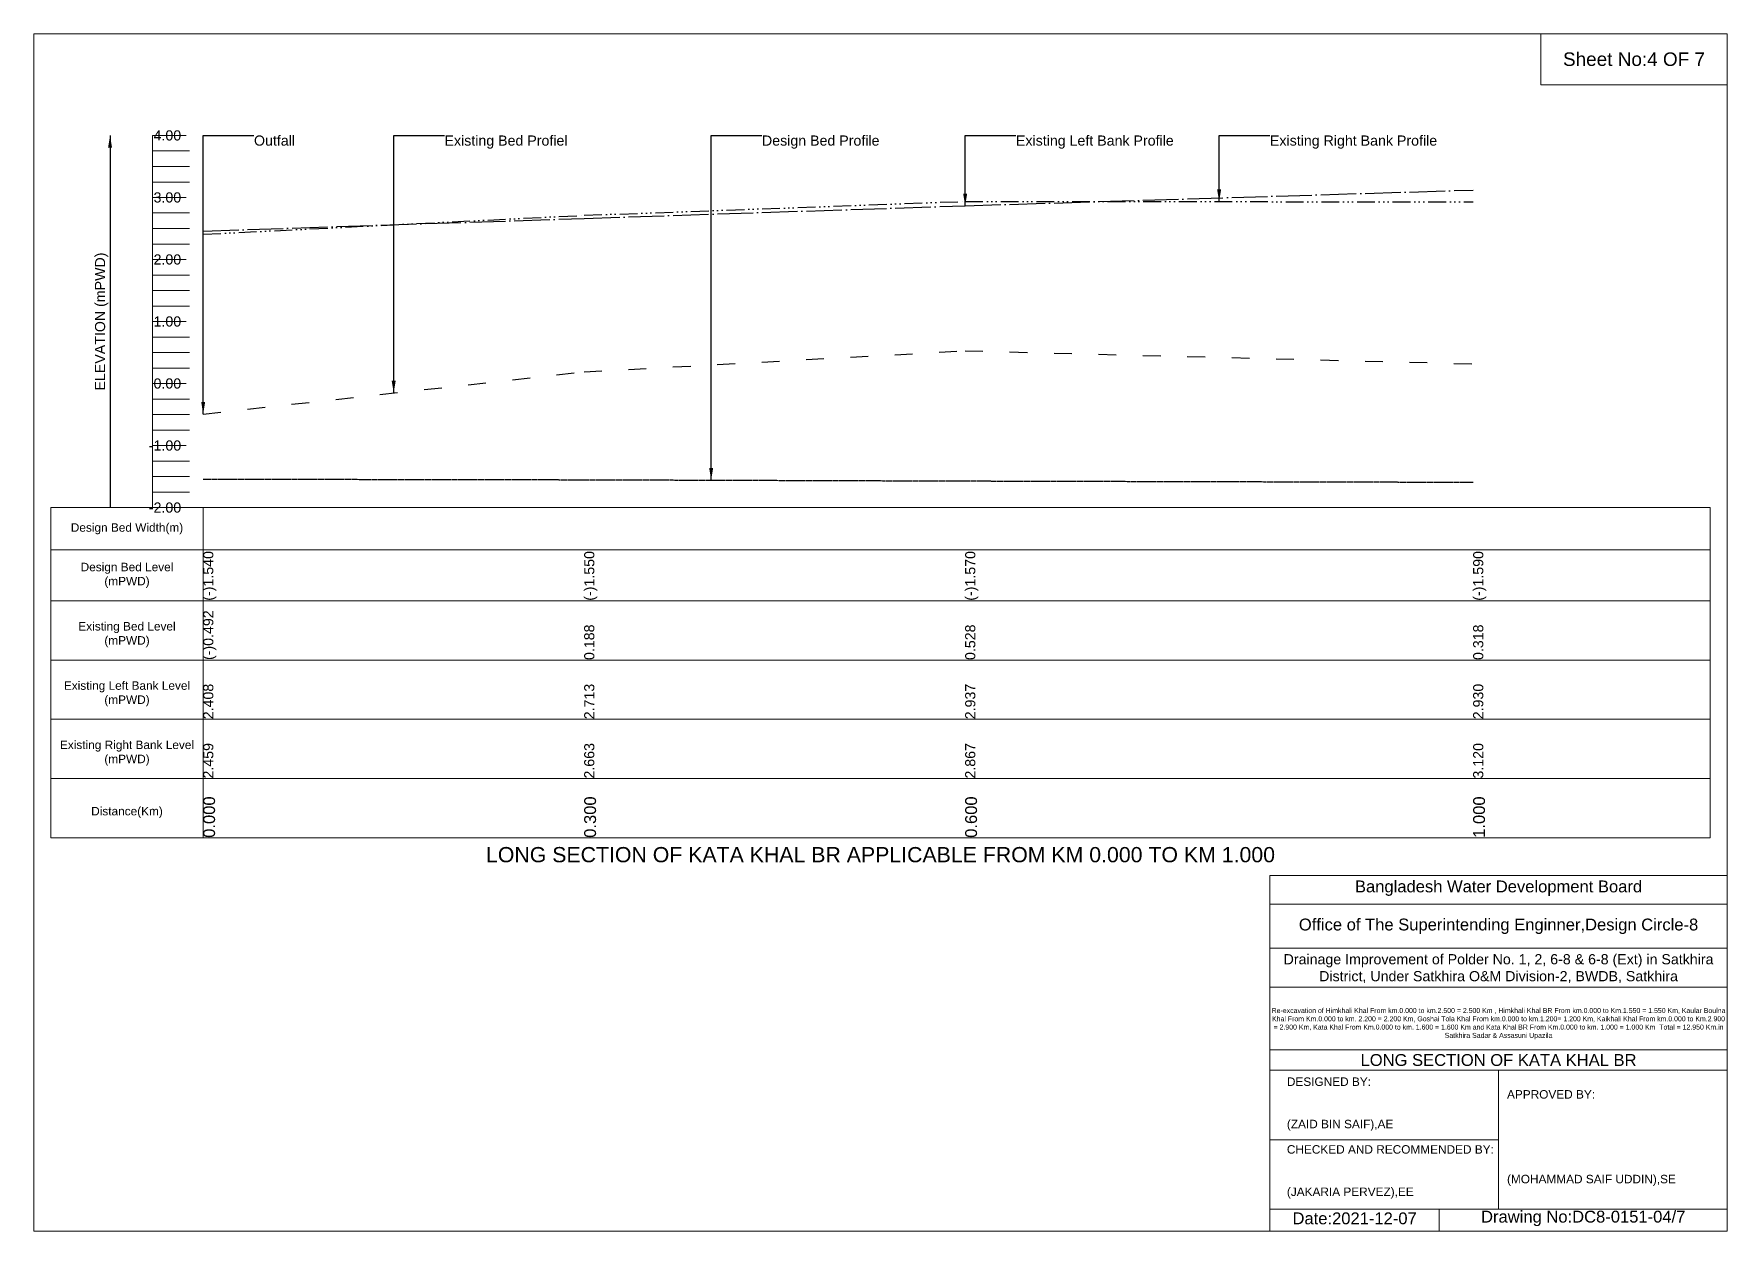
# Model space of a CAD drawing. Header units: inches. Extents: x 91000 to 628000, y -5656 to 0.
# Drawn here: x 590000 to 598000, y -5656 to 0 of the extents above; entities that cross this region are included whole.
import ezdxf

# ---------------------------------------------------------------- set-up
doc = ezdxf.new("R2010")
doc.units = ezdxf.units.IN
doc.header["$LTSCALE"] = 7
doc.header["$MEASUREMENT"] = 0
for name, pattern in [('ACAD_ISO03W100', [30, 12, -18]), ('ACAD_ISO04W100', [30, 24, -3, 0, -3]), ('ACAD_ISO14W100', [24, 12, -3, 0, -3, 0, -3, 0, -3]), ('CENTER', [2, 1.25, -0.25, 0.25, -0.25])]:
    doc.linetypes.add(name, pattern=pattern)
for name, color, linetype, lineweight in [('Cross Section Labels', 7, 'Continuous', 9), ('Design Bed Level Long Section', 7, 'CENTER', 25), ('Existing Bed Level for Long Section', 7, 'ACAD_ISO03W100', 25), ('Existing Left Bank of Long section', 7, 'ACAD_ISO04W100', 25), ('Existing Right Bank of Long Section', 7, 'ACAD_ISO14W100', 25), ('Long Section Border', 7, 'Continuous', 9), ('Long Section Labels', 7, 'Continuous', 9), ('Vscale for Long Section', 7, 'Continuous', 9)]:
    doc.layers.add(name, color=color, linetype=linetype, lineweight=lineweight)
doc.styles.get("Standard").update_dxf_attribs({"font": 'arial.ttf'})
doc.dimstyles.get("Standard").update_dxf_attribs({"dimtxt": 0.18, "dimasz": 0.18, "dimexe": 0.18, "dimexo": 0.0625, "dimgap": 0.09, "dimtad": 0, "dimtih": 1, "dimtoh": 1, "dimdec": 4, "dimzin": 0, "dimdsep": 46, "dimtxsty": 'Standard', "dimcen": 0.09, "dimadec": 0, "dimazin": 0, "dimtfac": 1, "dimtdec": 4, "dimtofl": 0, "dimtmove": 0, "dimatfit": 3, "dimfxl": 1, "dimtolj": 1, "dimtzin": 0, "dimarcsym": 0})

msp = doc.modelspace()

# ---------------------------------------------------------------- linework, layer by layer
at = {"layer": 'Cross Section Labels'}
for points in [[(590000, 0), (598000, 0), (598000, -5656), (590000, -5656)], [(597120, 0), (598000, 0), (598000, -240), (597120, -240)]]:
    msp.add_lwpolyline(points, close=True, dxfattribs=at)
for points in [[(595840, -5656), (595840, -3976), (598000, -3976)], [(595840, -4112), (598000, -4112)], [(595840, -4320), (598000, -4320)], [(595840, -4504), (598000, -4504)], [(595840, -4800), (598000, -4800)], [(595840, -4896), (598000, -4896)], [(596920, -4896), (596920, -5552)], [(595840, -5224), (596920, -5224)], [(595840, -5552), (598000, -5552)], [(596640, -5552), (596640, -5656)]]:
    msp.add_lwpolyline(points, dxfattribs=at)
at = {"layer": 'Design Bed Level Long Section'}
msp.add_lwpolyline([(590800, -2103.2), (592600, -2106.2), (594400, -2112), (596800, -2117.9)], dxfattribs=at)
at = {"layer": 'Existing Bed Level for Long Section'}
msp.add_lwpolyline([(590800, -1796.2), (592600, -1596.9), (594400, -1497.3), (596800, -1558.8)], dxfattribs=at)
at = {"layer": 'Existing Left Bank of Long section'}
msp.add_lwpolyline([(590800, -931.5), (592600, -871.7), (594400, -812), (596800, -737.8)], dxfattribs=at)
at = {"layer": 'Existing Right Bank of Long Section'}
msp.add_lwpolyline([(590800, -946.5), (592600, -857.1), (594400, -791.5), (596800, -793.5)], dxfattribs=at)
at = {"layer": 'Long Section Border'}
msp.add_lwpolyline([(590080, -2238), (597920, -2238), (597920, -3798), (590080, -3798)], close=True, dxfattribs=at)
for points in [[(590800, -2238), (590800, -3798)], [(590080, -2438), (597920, -2438)], [(590080, -2678), (597920, -2678)], [(590080, -2958), (597920, -2958)], [(590080, -3238), (597920, -3238)], [(590080, -3518), (597920, -3518)]]:
    msp.add_lwpolyline(points, dxfattribs=at)
at = {"layer": 'Vscale for Long Section'}
for points in [[(590560, -2238), (590560, -1945), (590560, -1652), (590560, -1359), (590560, -1066), (590560, -773), (590560, -480)], [(590560, -480), (590720, -480)], [(590560, -553.2), (590736, -553.2)], [(590560, -626.5), (590736, -626.5)], [(590560, -699.8), (590736, -699.8)], [(590560, -773), (590720, -773)], [(590560, -846.2), (590736, -846.2)], [(590560, -919.5), (590736, -919.5)], [(590560, -992.8), (590736, -992.8)], [(590560, -1066), (590720, -1066)], [(590560, -1139.2), (590736, -1139.2)], [(590560, -1212.5), (590736, -1212.5)], [(590560, -1285.8), (590736, -1285.8)], [(590560, -1359), (590720, -1359)], [(590560, -1432.2), (590736, -1432.2)], [(590560, -1505.5), (590736, -1505.5)], [(590560, -1578.8), (590736, -1578.8)], [(590560, -1652), (590720, -1652)], [(590560, -1725.2), (590736, -1725.2)], [(590560, -1798.5), (590736, -1798.5)], [(590560, -1871.8), (590736, -1871.8)], [(590560, -1945), (590720, -1945)], [(590560, -2018.2), (590736, -2018.2)], [(590560, -2091.5), (590736, -2091.5)], [(590560, -2164.8), (590736, -2164.8)], [(590560, -2238), (590720, -2238)]]:
    msp.add_lwpolyline(points, dxfattribs=at)

# ---------------------------------------------------------------- texts
at = {"layer": 'Cross Section Labels', "attachment_point": 5}
for s, insert, char_height in [('Sheet No:4 OF 7', (597560, -120), 64), ('Bangladesh Water Development Board', (596920, -4036), 56), ('Office of The Superintending Enginner,Design Circle-8', (596920, -4216), 56)]:
    msp.add_mtext(s, dxfattribs=dict(at, insert=insert, char_height=char_height))
at = {"layer": 'Cross Section Labels'}
for s, insert, char_height, width, attachment_point in [('Drainage Improvement of Polder No. 1, 2, 6-8 & 6-8 (Ext) in Satkhira District, Under Satkhira O&M Division-2, BWDB, Satkhira', (596920, -4416), 48, 2240, 5), ('Re-excavation of Himkhali Khal From km.0.000 to km.2.500 = 2.500 Km , Himkhali Khal BR From km.0.000 to Km.1.550 = 1.550 Km, Kaular Boulna Khal From Km.0.000 to km. 2.200 = 2.200 Km, Goshai Tola Khal From km.0.000 to km.1.200= 1.200 Km, Kaikhali Khal From km.0.000 to Km.2.900 = 2.900 Km, Kata Khal From Km.0.000 to km. 1.600 = 1.600 Km and Kata Khal BR From Km.0.000 to km. 1.000 = 1.000 Km  Total = 12.950 Km.in Satkhira Sadar & Assasuni Upazila', (596920, -4676), 23.4814, 2160, 5), ('LONG SECTION OF KATA KHAL BR', (596920, -4848), 56, 2240, 5), ('DESIGNED BY:^J^J^J(ZAID BIN SAIF),AE', (595920, -5056), 40, 1120, 4), ('APPROVED BY:^J^J^J^J^J^J(MOHAMMAD SAIF UDDIN),SE', (596960, -5216), 40, 1120, 4), ('CHECKED AND RECOMMENDED BY:^J^J^J(JAKARIA PERVEZ),EE', (595920, -5376), 40, 1120, 4), ('Date:2021-12-07', (596240, -5596), 56, 1120, 5), ('Drawing No:DC8-0151-04/7', (597320, -5596), 56, 1760, 5)]:
    msp.add_mtext(s, dxfattribs=dict(at, insert=insert, char_height=char_height, width=width, attachment_point=attachment_point))
at = {"layer": 'Long Section Border', "attachment_point": 5}
for s, insert, char_height in [('Design Bed Width(m)', (590440, -2338), 40), ('Design Bed Level^J(mPWD)', (590440, -2558), 40), ('Existing Bed Level^J(mPWD)', (590440, -2838), 40), ('Existing Left Bank Level^J(mPWD)', (590440, -3118), 40), ('Existing Right Bank Level^J(mPWD)', (590440, -3398), 40), ('Distance(Km)', (590440, -3678), 40), ('LONG SECTION OF KATA KHAL BR APPLICABLE FROM KM 0.000 TO KM 1.000', (594000, -3878), 72)]:
    msp.add_mtext(s, dxfattribs=dict(at, insert=insert, char_height=char_height))
at = {"layer": 'Long Section Labels', "char_height": 48, "attachment_point": 1}
for s, insert in [('Outfall', (591040, -480)), ('Existing Bed Profiel', (591940, -480)), ('Design Bed Profile', (593440, -480)), ('Existing Left Bank Profile', (594640, -480)), ('Existing Right Bank Profile', (595840, -480))]:
    msp.add_mtext(s, dxfattribs=dict(at, insert=insert))
at = {"layer": 'Vscale for Long Section', "char_height": 48, "attachment_point": 6}
for s, insert in [('4.00', (590696, -480)), ('3.00', (590696, -773)), ('2.00', (590696, -1066)), ('1.00', (590696, -1359)), ('0.00', (590696, -1652)), ('-1.00', (590696, -1945)), ('-2.00', (590696, -2238))]:
    msp.add_mtext(s, dxfattribs=dict(at, insert=insert))
at = {"layer": 'Vscale for Long Section', "rotation": 90}
for s, insert, char_height, attachment_point in [('ELEVATION (mPWD)', (590320, -1359), 48, 5), ('(-)1.540', (590800, -2678), 48, 1), ('(-)1.550', (592600, -2678), 48, 1), ('(-)1.570', (594400, -2678), 48, 1), ('(-)1.590', (596800, -2678), 48, 1), ('(-)0.492', (590800, -2958), 48, 1), ('0.188', (592600, -2958), 48, 1), ('0.528', (594400, -2958), 48, 1), ('0.318', (596800, -2958), 48, 1), ('2.408', (590800, -3238), 48, 1), ('2.713', (592600, -3238), 48, 1), ('2.937', (594400, -3238), 48, 1), ('2.930', (596800, -3238), 48, 1), ('2.459', (590800, -3518), 48, 1), ('2.663', (592600, -3518), 48, 1), ('2.867', (594400, -3518), 48, 1), ('3.120', (596800, -3518), 48, 1), ('0.000', (590800, -3798), 56, 1), ('0.300', (592600, -3798), 56, 1), ('0.600', (594400, -3798), 56, 1), ('1.000', (596800, -3798), 56, 1)]:
    msp.add_mtext(s, dxfattribs=dict(at, insert=insert, char_height=char_height, attachment_point=attachment_point))

# ---------------------------------------------------------------- leaders
at = {"layer": 'Long Section Labels', "annotation_type": 0, "has_hookline": 1, "hookline_direction": 0}
for points, text_width in [([(590800, -1796.2), (590800, -480), (591039.9, -480)], 185.8), ([(591700, -1696.5), (591700, -480), (591939.9, -480)], 571.4), ([(593200, -2108.1), (593200, -480), (593439.9, -480)], 547.4), ([(594400, -812), (594400, -480), (594639.9, -480)], 737.4), ([(595600, -792.5), (595600, -480), (595839.9, -480)], 782)]:
    msp.add_leader(points, dimstyle='Standard', override={"dimasz": 57.6}, dxfattribs=dict(at, text_width=text_width))
at = {"layer": 'Vscale for Long Section'}
msp.add_leader([(590360, -480), (590360, -2238)], dimstyle='Standard', override={"dimasz": 57.6}, dxfattribs=at)

doc.saveas('drawing.dxf')
